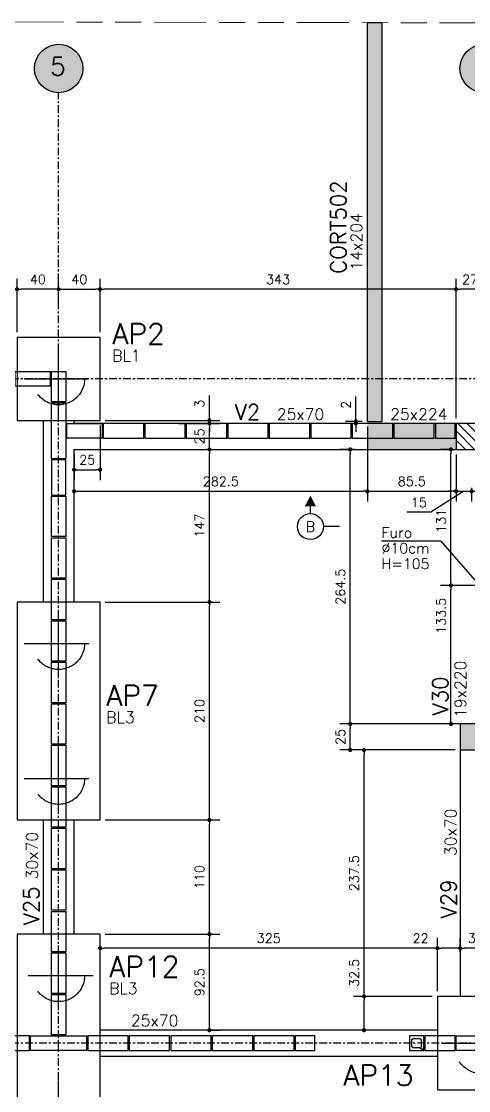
# Model space of a CAD drawing. Extents: x -39962 to 11287, y 23324 to 41277.
# Drawn here: x 2353 to 2784, y 24394 to 25424 of the extents above; entities that cross this region are included whole.
import ezdxf
from ezdxf.enums import TextEntityAlignment as Align

# ---------------------------------------------------------------- set-up
doc = ezdxf.new("R2010")
doc.units = 0
doc.header["$LTSCALE"] = 25
doc.header["$MEASUREMENT"] = 0
for name, pattern in [('AXES', [0.54, 0.3, -0.08, 0.08, -0.08]), ('Double dash', [55, 20, -5, 10, -5, 10, -5]), ('ESTILO_TQS_0002', [0.4, 0.1, -0.3])]:
    doc.linetypes.add(name, pattern=pattern)
doc.layers.get('0').update_dxf_attribs({"linetype": 'CONTINUOUS'})
doc.layers.get('Defpoints').update_dxf_attribs({"linetype": 'CONTINUOUS'})
for name, color, linetype in [('228', 2, 'CONTINUOUS'), ('41', 2, 'CONTINUOUS'), ('BLOCO', 3, 'CONTINUOUS'), ('COTA', 1, 'CONTINUOUS'), ('EIXOS', 1, 'AXES'), ('ESTACA', 1, 'ESTILO_TQS_0002'), ('H2', 252, 'CONTINUOUS'), ('H4', 254, 'CONTINUOUS'), ('H5', 1, 'CONTINUOUS'), ('IND-EIXOS', 2, 'CONTINUOUS'), ('LINHA_FINA', 1, 'CONTINUOUS'), ('Linha_media', 4, 'CONTINUOUS'), ('P-D', 2, 'CONTINUOUS'), ('P-N', 5, 'CONTINUOUS'), ('PENA_5', 5, 'CONTINUOUS'), ('PIL-N', 4, 'CONTINUOUS'), ('PROJ', 252, 'CONTINUOUS'), ('TEXT-EIXOS', 3, 'CONTINUOUS'), ('VIG-D', 2, 'CONTINUOUS'), ('VIG-N', 4, 'CONTINUOUS'), ('VIGA', 3, 'CONTINUOUS')]:
    doc.layers.add(name, color=color, linetype=linetype)
doc.layers.add('TLV-DVI-___-CNT', color=7, linetype='Double dash', lineweight=9)
doc.styles.add('COTA', font='romans.shx')
doc.styles.add('ROMANS', font='ROMANS')
doc.styles.get("Standard").update_dxf_attribs({"font": 'ROMANS.SHX'})
doc.dimstyles.new('forma', dxfattribs={"dimscale": 5, "dimtxt": 1.8, "dimasz": 0.8, "dimexe": 2, "dimexo": 1, "dimgap": 1, "dimtad": 1, "dimdec": 1, "dimzin": 9, "dimdsep": 46, "dimtxsty": 'COTA', "dimblk1": 'DOT', "dimblk2": 'DOT', "dimsah": 1, "dimcen": 0, "dimdle": 1, "dimclrd": 256, "dimclre": 256, "dimclrt": 2, "dimadec": 0, "dimazin": 0, "dimtfac": 1, "dimtdec": 0, "dimtmove": 0, "dimatfit": 3, "dimfxl": 1, "dimtolj": 1, "dimtzin": 0, "dimarcsym": 0})

# ---------------------------------------------------------------- blocks, each defined once
blk = doc.blocks.new('_EST60')
at = {"layer": 'ESTACA', "linetype": 'ESTILO_TQS_0002'}
for p, q in [((0, -1.333), (0, 1.333)), ((-1.333, 0), (1.333, 0))]:
    blk.add_line(p, q, dxfattribs=at)
blk.add_circle((0, 0), 1, dxfattribs=at)
blk = doc.blocks.new('_EST50')
at = {"layer": 'ESTACA', "linetype": 'ESTILO_TQS_0002'}
for p, q in [((0, -1.333), (0, 1.333)), ((-1.333, 0), (1.333, 0))]:
    blk.add_line(p, q, dxfattribs=at)
blk.add_circle((0, 0), 1, dxfattribs=at)
blk = doc.blocks.new('_Dot')
at = {"color": 0, "linetype": 'ByBlock', "lineweight": -2}
blk.add_line((-0.5, 0), (-1, 0), dxfattribs=at)
at = {"color": 0, "linetype": 'ByBlock', "const_width": 0.5}
blk.add_lwpolyline([(-0.25, 0, 1), (0.25, 0, 1)], format="xyb", close=True, dxfattribs=at)
blk = doc.blocks.new('*D84')
at = {"layer": 'COTA', "lineweight": -2, "transparency": 16777216}
for p, q in [((2771.5, 25041.6), (2771.5, 25175.9)), ((2794.5, 25165.9), (2775.5, 25165.9)), ((2798.5, 25133.1), (2798.5, 25175.9))]:
    blk.add_line(p, q, dxfattribs=at)
at = {"layer": 'Defpoints', "color": 0, "transparency": 16777216}
for p in [(2771.5, 25165.9), (2798.5, 25128.1), (2771.5, 25036.6)]:
    blk.add_point(p, dxfattribs=at)
at = {"layer": 'COTA', "lineweight": -2, "transparency": 16777216, "xscale": 4, "yscale": 4, "zscale": 4, "rotation": 180}
blk.add_blockref('_Dot', (2771.5, 25165.9), dxfattribs=at)
at = {"layer": 'COTA', "lineweight": -2, "transparency": 16777216, "xscale": 4, "yscale": 4, "zscale": 4}
blk.add_blockref('_Dot', (2798.5, 25165.9), dxfattribs=at)
at = {"layer": 'COTA', "color": 2, "transparency": 16777216, "insert": (2785, 25175.4), "char_height": 9, "attachment_point": 5, "style": 'COTA'}
blk.add_mtext('\\A1;27 ', dxfattribs=at)
blk = doc.blocks.new('*D85')
at = {"layer": 'COTA', "lineweight": -2, "transparency": 16777216}
for p, q in [((2428.5, 25124.6), (2428.5, 25175.9)), ((2767.5, 25165.9), (2432.5, 25165.9)), ((2771.5, 25041.6), (2771.5, 25175.9))]:
    blk.add_line(p, q, dxfattribs=at)
at = {"layer": 'Defpoints', "color": 0, "transparency": 16777216}
for p in [(2428.5, 25165.9), (2428.5, 25119.6), (2771.5, 25036.6)]:
    blk.add_point(p, dxfattribs=at)
at = {"layer": 'COTA', "lineweight": -2, "transparency": 16777216, "xscale": 4, "yscale": 4, "zscale": 4, "rotation": 180}
blk.add_blockref('_Dot', (2428.5, 25165.9), dxfattribs=at)
at = {"layer": 'COTA', "lineweight": -2, "transparency": 16777216, "xscale": 4, "yscale": 4, "zscale": 4}
blk.add_blockref('_Dot', (2771.5, 25165.9), dxfattribs=at)
at = {"layer": 'COTA', "color": 2, "transparency": 16777216, "insert": (2600, 25175.4), "char_height": 9, "attachment_point": 5, "style": 'COTA'}
blk.add_mtext('\\A1;343 ', dxfattribs=at)
blk = doc.blocks.new('*D86')
at = {"layer": 'COTA', "lineweight": -2, "transparency": 16777216}
for p, q in [((2348.5, 25124.6), (2348.5, 25175.9)), ((2384.5, 25165.9), (2352.5, 25165.9)), ((2388.5, 25150.4), (2388.5, 25175.9))]:
    blk.add_line(p, q, dxfattribs=at)
at = {"layer": 'Defpoints', "color": 0, "transparency": 16777216}
for p in [(2348.5, 25165.9), (2388.5, 25145.4), (2348.5, 25119.6)]:
    blk.add_point(p, dxfattribs=at)
at = {"layer": 'COTA', "lineweight": -2, "transparency": 16777216, "xscale": 4, "yscale": 4, "zscale": 4, "rotation": 180}
blk.add_blockref('_Dot', (2348.5, 25165.9), dxfattribs=at)
at = {"layer": 'COTA', "lineweight": -2, "transparency": 16777216, "xscale": 4, "yscale": 4, "zscale": 4}
blk.add_blockref('_Dot', (2388.5, 25165.9), dxfattribs=at)
at = {"layer": 'COTA', "color": 2, "transparency": 16777216, "insert": (2368.5, 25175.4), "char_height": 9, "attachment_point": 5, "style": 'COTA'}
blk.add_mtext('\\A1;40 ', dxfattribs=at)
blk = doc.blocks.new('*D137')
at = {"layer": 'COTA', "lineweight": -2, "transparency": 16777216}
for p, q in [((2805.5, 24551.6), (2805.5, 24521.1)), ((2775.5, 24535.4), (2775.5, 24541.1)), ((2801.5, 24531.1), (2779.5, 24531.1))]:
    blk.add_line(p, q, dxfattribs=at)
at = {"layer": 'Defpoints', "color": 0, "transparency": 16777216}
for p in [(2805.5, 24556.6), (2775.5, 24531.1), (2775.5, 24530.4)]:
    blk.add_point(p, dxfattribs=at)
at = {"layer": 'COTA', "lineweight": -2, "transparency": 16777216, "xscale": 4, "yscale": 4, "zscale": 4, "rotation": 180}
blk.add_blockref('_Dot', (2775.5, 24531.1), dxfattribs=at)
at = {"layer": 'COTA', "lineweight": -2, "transparency": 16777216, "xscale": 4, "yscale": 4, "zscale": 4}
blk.add_blockref('_Dot', (2805.5, 24531.1), dxfattribs=at)
at = {"layer": 'COTA', "color": 2, "transparency": 16777216, "insert": (2790.5, 24540.6), "char_height": 9, "attachment_point": 5, "style": 'COTA'}
blk.add_mtext('\\A1;30 ', dxfattribs=at)
blk = doc.blocks.new('*D138')
at = {"layer": 'COTA', "lineweight": -2, "transparency": 16777216}
for p, q in [((2428.5, 24532), (2428.5, 24541.1)), ((2753.5, 24489.6), (2753.5, 24541.1)), ((2749.5, 24531.1), (2432.5, 24531.1))]:
    blk.add_line(p, q, dxfattribs=at)
at = {"layer": 'Defpoints', "color": 0, "transparency": 16777216}
for p in [(2428.5, 24531.1), (2428.5, 24527), (2753.5, 24484.6)]:
    blk.add_point(p, dxfattribs=at)
at = {"layer": 'COTA', "lineweight": -2, "transparency": 16777216, "xscale": 4, "yscale": 4, "zscale": 4, "rotation": 180}
blk.add_blockref('_Dot', (2428.5, 24531.1), dxfattribs=at)
at = {"layer": 'COTA', "lineweight": -2, "transparency": 16777216, "xscale": 4, "yscale": 4, "zscale": 4}
blk.add_blockref('_Dot', (2753.5, 24531.1), dxfattribs=at)
at = {"layer": 'COTA', "color": 2, "transparency": 16777216, "insert": (2591, 24540.6), "char_height": 9, "attachment_point": 5, "style": 'COTA'}
blk.add_mtext('\\A1;325 ', dxfattribs=at)
blk = doc.blocks.new('*D141')
at = {"layer": 'COTA', "lineweight": -2, "transparency": 16777216}
for p, q in [((2428.5, 25034.6), (2428.5, 24982.1)), ((2403.5, 25006.6), (2403.5, 24982.1)), ((2407.5, 24992.1), (2424.5, 24992.1))]:
    blk.add_line(p, q, dxfattribs=at)
at = {"layer": 'Defpoints', "color": 0, "transparency": 16777216}
for p in [(2428.5, 25039.6), (2403.5, 25011.6), (2428.5, 24992.1)]:
    blk.add_point(p, dxfattribs=at)
at = {"layer": 'COTA', "lineweight": -2, "transparency": 16777216, "xscale": 4, "yscale": 4, "zscale": 4, "rotation": 180}
blk.add_blockref('_Dot', (2403.5, 24992.1), dxfattribs=at)
at = {"layer": 'COTA', "lineweight": -2, "transparency": 16777216, "xscale": 4, "yscale": 4, "zscale": 4}
blk.add_blockref('_Dot', (2428.5, 24992.1), dxfattribs=at)
at = {"layer": 'COTA', "color": 2, "transparency": 16777216, "insert": (2416, 25001.6), "char_height": 9, "attachment_point": 5, "style": 'COTA'}
blk.add_mtext('\\A1;25 ', dxfattribs=at)
blk = doc.blocks.new('*D155')
at = {"layer": 'COTA', "lineweight": -2, "transparency": 16777216}
for p, q in [((2433.5, 24544.6), (2543.8, 24544.6)), ((2533.8, 24456.1), (2533.8, 24540.6)), ((2533.3, 24452.1), (2543.8, 24452.1))]:
    blk.add_line(p, q, dxfattribs=at)
at = {"layer": 'Defpoints', "color": 0, "transparency": 16777216}
for p in [(2428.5, 24544.6), (2533.8, 24544.6), (2528.3, 24452.1)]:
    blk.add_point(p, dxfattribs=at)
at = {"layer": 'COTA', "lineweight": -2, "transparency": 16777216, "xscale": 4, "yscale": 4, "zscale": 4}
for p, rotation in [((2533.8, 24544.6), 90), ((2533.8, 24452.1), 270)]:
    blk.add_blockref('_Dot', p, dxfattribs=dict(at, rotation=rotation))
at = {"layer": 'COTA', "color": 2, "transparency": 16777216, "insert": (2524.3, 24498.3), "char_height": 9, "attachment_point": 5, "rotation": 90, "style": 'COTA'}
blk.add_mtext('\\A1;92.5 ', dxfattribs=at)
blk = doc.blocks.new('*D156')
at = {"layer": 'COTA', "lineweight": -2, "transparency": 16777216}
for p, q in [((2433.5, 24654.6), (2543.8, 24654.6)), ((2533.8, 24548.6), (2533.8, 24650.6)), ((2433.5, 24544.6), (2543.8, 24544.6))]:
    blk.add_line(p, q, dxfattribs=at)
at = {"layer": 'Defpoints', "color": 0, "transparency": 16777216}
for p in [(2428.5, 24654.6), (2533.8, 24654.6), (2428.5, 24544.6)]:
    blk.add_point(p, dxfattribs=at)
at = {"layer": 'COTA', "lineweight": -2, "transparency": 16777216, "xscale": 4, "yscale": 4, "zscale": 4}
for p, rotation in [((2533.8, 24654.6), 90), ((2533.8, 24544.6), 270)]:
    blk.add_blockref('_Dot', p, dxfattribs=dict(at, rotation=rotation))
at = {"layer": 'COTA', "color": 2, "transparency": 16777216, "insert": (2524.3, 24599.6), "char_height": 9, "attachment_point": 5, "rotation": 90, "style": 'COTA'}
blk.add_mtext('\\A1;110 ', dxfattribs=at)
blk = doc.blocks.new('*D157')
at = {"layer": 'COTA', "lineweight": -2, "transparency": 16777216}
for p, q in [((2433.5, 24864.6), (2543.8, 24864.6)), ((2533.8, 24658.6), (2533.8, 24860.6)), ((2433.5, 24654.6), (2543.8, 24654.6))]:
    blk.add_line(p, q, dxfattribs=at)
at = {"layer": 'Defpoints', "color": 0, "transparency": 16777216}
for p in [(2428.5, 24864.6), (2533.8, 24864.6), (2428.5, 24654.6)]:
    blk.add_point(p, dxfattribs=at)
at = {"layer": 'COTA', "lineweight": -2, "transparency": 16777216, "xscale": 4, "yscale": 4, "zscale": 4}
for p, rotation in [((2533.8, 24864.6), 90), ((2533.8, 24654.6), 270)]:
    blk.add_blockref('_Dot', p, dxfattribs=dict(at, rotation=rotation))
at = {"layer": 'COTA', "color": 2, "transparency": 16777216, "insert": (2524.3, 24759.6), "char_height": 9, "attachment_point": 5, "rotation": 90, "style": 'COTA'}
blk.add_mtext('\\A1;210 ', dxfattribs=at)
blk = doc.blocks.new('*D158')
at = {"layer": 'COTA', "lineweight": -2, "transparency": 16777216}
for p, q in [((2510.1, 25011.6), (2543.8, 25011.6)), ((2533.8, 24868.6), (2533.8, 25007.6)), ((2433.5, 24864.6), (2543.8, 24864.6))]:
    blk.add_line(p, q, dxfattribs=at)
at = {"layer": 'Defpoints', "color": 0, "transparency": 16777216}
for p in [(2505.1, 25011.6), (2533.8, 25011.6), (2428.5, 24864.6)]:
    blk.add_point(p, dxfattribs=at)
at = {"layer": 'COTA', "lineweight": -2, "transparency": 16777216, "xscale": 4, "yscale": 4, "zscale": 4}
for p, rotation in [((2533.8, 25011.6), 90), ((2533.8, 24864.6), 270)]:
    blk.add_blockref('_Dot', p, dxfattribs=dict(at, rotation=rotation))
at = {"layer": 'COTA', "color": 2, "transparency": 16777216, "insert": (2524.3, 24938.1), "char_height": 9, "attachment_point": 5, "rotation": 90, "style": 'COTA'}
blk.add_mtext('\\A1;147 ', dxfattribs=at)
blk = doc.blocks.new('*D159')
at = {"layer": 'COTA', "lineweight": -2, "transparency": 16777216}
for p, q in [((2513.1, 25036.6), (2543.8, 25036.6)), ((2533.8, 25015.6), (2533.8, 25032.6)), ((2510.1, 25011.6), (2543.8, 25011.6))]:
    blk.add_line(p, q, dxfattribs=at)
at = {"layer": 'Defpoints', "color": 0, "transparency": 16777216}
for p in [(2508.1, 25036.6), (2533.8, 25036.6), (2505.1, 25011.6)]:
    blk.add_point(p, dxfattribs=at)
at = {"layer": 'COTA', "lineweight": -2, "transparency": 16777216, "xscale": 4, "yscale": 4, "zscale": 4}
for p, rotation in [((2533.8, 25036.6), 90), ((2533.8, 25011.6), 270)]:
    blk.add_blockref('_Dot', p, dxfattribs=dict(at, rotation=rotation))
at = {"layer": 'COTA', "color": 2, "transparency": 16777216, "insert": (2524.3, 25024.1), "char_height": 9, "attachment_point": 5, "rotation": 90, "style": 'COTA'}
blk.add_mtext('\\A1;25 ', dxfattribs=at)
blk = doc.blocks.new('*D160')
at = {"layer": 'COTA', "lineweight": -2, "transparency": 16777216}
for p, q in [((2682.8, 24484.6), (2682.8, 24526)), ((2748.5, 24484.6), (2672.8, 24484.6)), ((2682.8, 24456.1), (2682.8, 24480.6)), ((2695.2, 24452.1), (2672.8, 24452.1))]:
    blk.add_line(p, q, dxfattribs=at)
at = {"layer": 'Defpoints', "color": 0, "transparency": 16777216}
for p in [(2682.8, 24484.6), (2753.5, 24484.6), (2700.2, 24452.1)]:
    blk.add_point(p, dxfattribs=at)
at = {"layer": 'COTA', "lineweight": -2, "transparency": 16777216, "xscale": 4, "yscale": 4, "zscale": 4}
for p, rotation in [((2682.8, 24484.6), 90), ((2682.8, 24452.1), 270)]:
    blk.add_blockref('_Dot', p, dxfattribs=dict(at, rotation=rotation))
at = {"layer": 'COTA', "color": 2, "transparency": 16777216, "insert": (2673.3, 24507.3), "char_height": 9, "attachment_point": 5, "rotation": 90, "style": 'COTA'}
blk.add_mtext('\\A1;32.5 ', dxfattribs=at)
blk = doc.blocks.new('*D161')
at = {"layer": 'COTA', "lineweight": -2, "transparency": 16777216}
for p, q in [((2770.5, 24722.1), (2672.8, 24722.1)), ((2682.8, 24488.6), (2682.8, 24718.1)), ((2748.5, 24484.6), (2672.8, 24484.6))]:
    blk.add_line(p, q, dxfattribs=at)
at = {"layer": 'Defpoints', "color": 0, "transparency": 16777216}
for p in [(2682.8, 24722.1), (2775.5, 24722.1), (2753.5, 24484.6)]:
    blk.add_point(p, dxfattribs=at)
at = {"layer": 'COTA', "lineweight": -2, "transparency": 16777216, "xscale": 4, "yscale": 4, "zscale": 4}
for p, rotation in [((2682.8, 24722.1), 90), ((2682.8, 24484.6), 270)]:
    blk.add_blockref('_Dot', p, dxfattribs=dict(at, rotation=rotation))
at = {"layer": 'COTA', "color": 2, "transparency": 16777216, "insert": (2673.3, 24603.3), "char_height": 9, "attachment_point": 5, "rotation": 90, "style": 'COTA'}
blk.add_mtext('\\A1;237.5 ', dxfattribs=at)
blk = doc.blocks.new('*D162')
at = {"layer": 'COTA', "lineweight": -2, "transparency": 16777216}
for p, q in [((2770.5, 24747.1), (2659.5, 24747.1)), ((2669.5, 24726.1), (2669.5, 24743.1)), ((2770.5, 24722.1), (2659.5, 24722.1))]:
    blk.add_line(p, q, dxfattribs=at)
at = {"layer": 'Defpoints', "color": 0, "transparency": 16777216}
for p in [(2669.5, 24747.1), (2775.5, 24747.1), (2775.5, 24722.1)]:
    blk.add_point(p, dxfattribs=at)
at = {"layer": 'COTA', "lineweight": -2, "transparency": 16777216, "xscale": 4, "yscale": 4, "zscale": 4}
for p, rotation in [((2669.5, 24747.1), 90), ((2669.5, 24722.1), 270)]:
    blk.add_blockref('_Dot', p, dxfattribs=dict(at, rotation=rotation))
at = {"layer": 'COTA', "color": 2, "transparency": 16777216, "insert": (2660, 24734.6), "char_height": 9, "attachment_point": 5, "rotation": 90, "style": 'COTA'}
blk.add_mtext('\\A1;25 ', dxfattribs=at)
blk = doc.blocks.new('*D163')
at = {"layer": 'COTA', "lineweight": -2, "transparency": 16777216}
for p, q in [((2673.5, 25011.6), (2659.5, 25011.6)), ((2669.5, 24751.1), (2669.5, 25007.6)), ((2770.5, 24747.1), (2659.5, 24747.1))]:
    blk.add_line(p, q, dxfattribs=at)
at = {"layer": 'Defpoints', "color": 0, "transparency": 16777216}
for p in [(2669.5, 25011.6), (2678.5, 25011.6), (2775.5, 24747.1)]:
    blk.add_point(p, dxfattribs=at)
at = {"layer": 'COTA', "lineweight": -2, "transparency": 16777216, "xscale": 4, "yscale": 4, "zscale": 4}
for p, rotation in [((2669.5, 25011.6), 90), ((2669.5, 24747.1), 270)]:
    blk.add_blockref('_Dot', p, dxfattribs=dict(at, rotation=rotation))
at = {"layer": 'COTA', "color": 2, "transparency": 16777216, "insert": (2660, 24879.3), "char_height": 9, "attachment_point": 5, "rotation": 90, "style": 'COTA'}
blk.add_mtext('\\A1;264.5 ', dxfattribs=at)
blk = doc.blocks.new('*D215')
at = {"layer": 'COTA', "lineweight": -2, "transparency": 16777216}
for p, q in [((2533.8, 25043.6), (2533.8, 25063.6)), ((2433.5, 25039.6), (2543.8, 25039.6)), ((2504.1, 25036.6), (2543.8, 25036.6)), ((2533.8, 25036.6), (2533.8, 25039.6)), ((2533.8, 25032.6), (2533.8, 25028.6))]:
    blk.add_line(p, q, dxfattribs=at)
at = {"layer": 'Defpoints', "color": 0, "transparency": 16777216}
for p in [(2428.5, 25039.6), (2499.1, 25036.6), (2533.8, 25036.6)]:
    blk.add_point(p, dxfattribs=at)
at = {"layer": 'COTA', "lineweight": -2, "transparency": 16777216, "xscale": 4, "yscale": 4, "zscale": 4}
for p, rotation in [((2533.8, 25039.6), 270), ((2533.8, 25036.6), 90)]:
    blk.add_blockref('_Dot', p, dxfattribs=dict(at, rotation=rotation))
at = {"layer": 'COTA', "color": 2, "transparency": 16777216, "insert": (2524.3, 25055.6), "char_height": 9, "attachment_point": 5, "rotation": 90, "style": 'COTA'}
blk.add_mtext('\\A1;3 ', dxfattribs=at)
blk = doc.blocks.new('seção_esq')
at = {"layer": 'Linha_media'}
for p, q in [((1, 4), (-1, 4)), ((0, 2.5), (0, 4)), ((5.62, 0), (2.5, 0))]:
    blk.add_line(p, q, dxfattribs=at)
blk.add_circle((0, 0), 2.5, dxfattribs=at)
blk.add_solid([(1, 4), (0, 6), (-1, 4)], dxfattribs=at)
blk = doc.blocks.new('atrib_seção')
at = {"layer": 'Linha_media', "style": 'ROMANS'}
blk.add_attdef('X', text='', height=2, dxfattribs=at).set_placement((0, 0), align=Align.MIDDLE)
blk = doc.blocks.new('Family - ___-2103959-PLANTA INFERIOR 2')
at = {"layer": 'TLV-DVI-___-CNT', "color": 1, "true_color": 0xff0000}
blk.add_line((-30001, 10030), (-17649, 10007), dxfattribs=at)
blk = doc.blocks.new('A$C8a1ee3b4')
at = {"layer": 'TLV-DVI-___-CNT', "color": 1, "true_color": 0xff0000, "xscale": 0.1, "yscale": 0.1, "zscale": 0.1}
blk.add_blockref('Family - ___-2103959-PLANTA INFERIOR 2', (4865.2, 1037.1), dxfattribs=at)
blk = doc.blocks.new('*D62')
at = {"layer": 'COTA', "lineweight": -2, "transparency": 16777216}
for p, q in [((2388.5, 25150.4), (2388.5, 25175.9)), ((2392.5, 25165.9), (2424.5, 25165.9)), ((2428.5, 25124.6), (2428.5, 25175.9))]:
    blk.add_line(p, q, dxfattribs=at)
at = {"layer": 'Defpoints', "color": 0, "transparency": 16777216}
for p in [(2428.5, 25165.9), (2388.5, 25145.4), (2428.5, 25119.6)]:
    blk.add_point(p, dxfattribs=at)
at = {"layer": 'COTA', "lineweight": -2, "transparency": 16777216, "xscale": 4, "yscale": 4, "zscale": 4, "rotation": 180}
blk.add_blockref('_Dot', (2388.5, 25165.9), dxfattribs=at)
at = {"layer": 'COTA', "lineweight": -2, "transparency": 16777216, "xscale": 4, "yscale": 4, "zscale": 4}
blk.add_blockref('_Dot', (2428.5, 25165.9), dxfattribs=at)
at = {"layer": 'COTA', "color": 2, "transparency": 16777216, "insert": (2408.5, 25175.4), "char_height": 9, "attachment_point": 5, "style": 'COTA'}
blk.add_mtext('\\A1;40 ', dxfattribs=at)
blk = doc.blocks.new('*D257')
at = {"layer": 'COTA', "lineweight": -2, "transparency": 16777216}
for p, q in [((2674.9, 25042.6), (2674.9, 25062.6)), ((2681, 25038.6), (2664.9, 25038.6)), ((2678, 25036.6), (2664.9, 25036.6)), ((2674.9, 25036.6), (2674.9, 25038.6)), ((2674.9, 25032.6), (2674.9, 25028.6))]:
    blk.add_line(p, q, dxfattribs=at)
at = {"layer": 'Defpoints', "color": 0, "transparency": 16777216}
for p in [(2674.9, 25038.6), (2683, 25036.6), (2686, 25038.6)]:
    blk.add_point(p, dxfattribs=at)
at = {"layer": 'COTA', "lineweight": -2, "transparency": 16777216, "xscale": 4, "yscale": 4, "zscale": 4}
for p, rotation in [((2674.9, 25038.6), 270), ((2674.9, 25036.6), 90)]:
    blk.add_blockref('_Dot', p, dxfattribs=dict(at, rotation=rotation))
at = {"layer": 'COTA', "color": 2, "transparency": 16777216, "insert": (2665.4, 25054.6), "char_height": 9, "attachment_point": 5, "rotation": 90, "style": 'COTA'}
blk.add_mtext('\\A1;2 ', dxfattribs=at)
blk = doc.blocks.new('A$C93549396')
at = {"layer": 'PROJ'}
for points in [[(721, 1409), (755, 1409), (755, 1395), (721, 1395), (721, 1409)], [(756, 1380), (756, 1409), (770, 1409), (770, 1380), (756, 1380)], [(756, 1325), (756, 1379), (770, 1379), (770, 1325), (756, 1325)], [(805, 1345), (771, 1345), (771, 1359), (805, 1359), (805, 1345)], [(806, 1345), (845, 1345), (845, 1359), (806, 1359), (806, 1345)], [(846, 1345), (885, 1345), (885, 1359), (846, 1359), (846, 1345)], [(886, 1345), (925, 1345), (925, 1359), (886, 1359), (886, 1345)], [(926, 1345), (965, 1345), (965, 1359), (926, 1359), (926, 1345)], [(966, 1345), (1005, 1345), (1005, 1359), (966, 1359), (966, 1345)], [(1006, 1345), (1045, 1345), (1045, 1359), (1006, 1359), (1006, 1345)], [(1046, 1345), (1085, 1345), (1085, 1359), (1046, 1359), (1046, 1345)], [(1086, 1345), (1125, 1345), (1125, 1359), (1086, 1359), (1086, 1345)], [(1126, 1345), (1145, 1345), (1145, 1359), (1126, 1359), (1126, 1345)], [(756, 1324), (756, 1290), (770, 1290), (770, 1324), (756, 1324)], [(770, 1289), (770, 1250), (756, 1250), (756, 1289), (770, 1289)], [(770, 1249), (770, 1210), (756, 1210), (756, 1249), (770, 1249)], [(770, 1209), (770, 1170), (756, 1170), (756, 1209), (770, 1209)], [(770, 1169), (770, 1130), (756, 1130), (756, 1169), (770, 1169)], [(770, 1129), (770, 1090), (756, 1090), (756, 1129), (770, 1129)], [(770, 1089), (770, 1050), (756, 1050), (756, 1089), (770, 1089)], [(770, 1049), (770, 1010), (756, 1010), (756, 1049), (770, 1049)], [(770, 1009), (770, 970), (756, 970), (756, 1009), (770, 1009)], [(770, 969), (770, 930), (756, 930), (756, 969), (770, 969)], [(770, 929), (770, 890), (756, 890), (756, 929), (770, 929)], [(770, 889), (770, 850), (756, 850), (756, 889), (770, 889)], [(770, 849), (770, 810), (756, 810), (756, 849), (770, 849)], [(770, 809), (770, 770), (756, 770), (756, 809), (770, 809)], [(735, 769), (701, 769), (701, 755), (735, 755), (735, 769)], [(736, 769), (790, 769), (790, 755), (736, 755), (736, 769)], [(791, 755), (830, 755), (830, 769), (791, 769), (791, 755)], [(831, 755), (870, 755), (870, 769), (831, 769), (831, 755)], [(871, 755), (910, 755), (910, 769), (871, 769), (871, 755)], [(911, 755), (950, 755), (950, 769), (911, 769), (911, 755)], [(951, 755), (990, 755), (990, 769), (951, 769), (951, 755)], [(1010, 769), (991, 769), (991, 755), (1010, 755), (1010, 769)], [(1115, 755), (1115, 769), (1101, 769), (1101, 755), (1115, 755), (1111.5, 757.5), (1104.5, 757.5), (1103.5, 758.5), (1103.5, 765.5), (1104.5, 766.5), (1111.5, 766.5), (1112.5, 765.5), (1112.5, 758.5), (1111.5, 757.5), (1115, 755)], [(1101, 755), (1115, 755), (1115, 769), (1101, 769), (1101, 755)], [(1145, 769), (1116, 769), (1116, 755), (1145, 755), (1145, 769)], [(1146, 769), (1200, 769), (1200, 755), (1146, 755), (1146, 769)]]:
    blk.add_lwpolyline(points, dxfattribs=at)
blk = doc.blocks.new('*D269')
at = {"layer": 'COTA', "lineweight": -2, "transparency": 16777216}
for p, q in [((2686, 25033.6), (2686, 24961.3)), ((2403.5, 24974.3), (2403.5, 24981.3)), ((2407.5, 24971.3), (2682, 24971.3))]:
    blk.add_line(p, q, dxfattribs=at)
at = {"layer": 'Defpoints', "color": 0, "transparency": 16777216}
for p in [(2686, 25038.6), (2686, 24971.3), (2403.5, 24969.3)]:
    blk.add_point(p, dxfattribs=at)
at = {"layer": 'COTA', "lineweight": -2, "transparency": 16777216, "xscale": 4, "yscale": 4, "zscale": 4, "rotation": 180}
blk.add_blockref('_Dot', (2403.5, 24971.3), dxfattribs=at)
at = {"layer": 'COTA', "lineweight": -2, "transparency": 16777216, "xscale": 4, "yscale": 4, "zscale": 4}
blk.add_blockref('_Dot', (2686, 24971.3), dxfattribs=at)
at = {"layer": 'COTA', "color": 2, "transparency": 16777216, "insert": (2544.8, 24980.8), "char_height": 9, "attachment_point": 5, "style": 'COTA'}
blk.add_mtext('\\A1;282.5 ', dxfattribs=at)
blk = doc.blocks.new('*D270')
at = {"layer": 'COTA', "lineweight": -2, "transparency": 16777216}
for p, q in [((2686, 25033.6), (2686, 24961.3)), ((2771.5, 25006.6), (2771.5, 24961.3)), ((2690, 24971.3), (2767.5, 24971.3))]:
    blk.add_line(p, q, dxfattribs=at)
at = {"layer": 'Defpoints', "color": 0, "transparency": 16777216}
for p in [(2686, 25038.6), (2771.5, 25011.6), (2771.5, 24971.3)]:
    blk.add_point(p, dxfattribs=at)
at = {"layer": 'COTA', "lineweight": -2, "transparency": 16777216, "xscale": 4, "yscale": 4, "zscale": 4, "rotation": 180}
blk.add_blockref('_Dot', (2686, 24971.3), dxfattribs=at)
at = {"layer": 'COTA', "lineweight": -2, "transparency": 16777216, "xscale": 4, "yscale": 4, "zscale": 4}
blk.add_blockref('_Dot', (2771.5, 24971.3), dxfattribs=at)
at = {"layer": 'COTA', "color": 2, "transparency": 16777216, "insert": (2728.8, 24980.8), "char_height": 9, "attachment_point": 5, "style": 'COTA'}
blk.add_mtext('\\A1;85.5 ', dxfattribs=at)
blk = doc.blocks.new('*D271')
at = {"layer": 'COTA', "lineweight": -2, "transparency": 16777216}
for p, q in [((2771.5, 25006.6), (2771.5, 24961.3)), ((2779, 24971.3), (2747.2, 24951.1)), ((2767.5, 24971.3), (2763.5, 24971.3)), ((2771.5, 24971.3), (2786.5, 24971.3)), ((2771.5, 24971.3), (2786.5, 24971.3)), ((2786.5, 24974.5), (2786.5, 24961.3)), ((2790.5, 24971.3), (2794.5, 24971.3)), ((2747.2, 24951.1), (2723.9, 24951.1))]:
    blk.add_line(p, q, dxfattribs=at)
at = {"layer": 'Defpoints', "color": 0, "transparency": 16777216}
for p in [(2771.5, 25011.6), (2786.5, 24979.5), (2786.5, 24971.3)]:
    blk.add_point(p, dxfattribs=at)
at = {"layer": 'COTA', "lineweight": -2, "transparency": 16777216, "xscale": 4, "yscale": 4, "zscale": 4}
blk.add_blockref('_Dot', (2771.5, 24971.3), dxfattribs=at)
at = {"layer": 'COTA', "lineweight": -2, "transparency": 16777216, "xscale": 4, "yscale": 4, "zscale": 4, "rotation": 180}
blk.add_blockref('_Dot', (2786.5, 24971.3), dxfattribs=at)
at = {"layer": 'COTA', "color": 2, "transparency": 16777216, "insert": (2735.6, 24960.6), "char_height": 9, "attachment_point": 5, "style": 'COTA'}
blk.add_mtext('\\A1;15 ', dxfattribs=at)
blk = doc.blocks.new('*D272')
at = {"layer": 'COTA', "lineweight": -2, "transparency": 16777216}
for p, q in [((2753.5, 24489.6), (2753.5, 24541.1)), ((2775.5, 24526.9), (2775.5, 24541.1)), ((2753.5, 24531.1), (2724.9, 24531.1)), ((2771.5, 24531.1), (2757.5, 24531.1))]:
    blk.add_line(p, q, dxfattribs=at)
at = {"layer": 'Defpoints', "color": 0, "transparency": 16777216}
for p in [(2753.5, 24531.1), (2775.5, 24521.9), (2753.5, 24484.6)]:
    blk.add_point(p, dxfattribs=at)
at = {"layer": 'COTA', "lineweight": -2, "transparency": 16777216, "xscale": 4, "yscale": 4, "zscale": 4, "rotation": 180}
blk.add_blockref('_Dot', (2753.5, 24531.1), dxfattribs=at)
at = {"layer": 'COTA', "lineweight": -2, "transparency": 16777216, "xscale": 4, "yscale": 4, "zscale": 4}
blk.add_blockref('_Dot', (2775.5, 24531.1), dxfattribs=at)
at = {"layer": 'COTA', "color": 2, "transparency": 16777216, "insert": (2737.2, 24540.6), "char_height": 9, "attachment_point": 5, "style": 'COTA'}
blk.add_mtext('\\A1;22 ', dxfattribs=at)
blk = doc.blocks.new('*D319')
at = {"layer": 'COTA', "lineweight": -2, "transparency": 16777216}
for p, q in [((2791, 24880.6), (2756.5, 24880.6)), ((2766.5, 24751.1), (2766.5, 24876.6)), ((2781.5, 24747.1), (2756.5, 24747.1))]:
    blk.add_line(p, q, dxfattribs=at)
at = {"layer": 'Defpoints', "color": 0, "transparency": 16777216}
for p in [(2766.5, 24880.6), (2796, 24880.6), (2786.5, 24747.1)]:
    blk.add_point(p, dxfattribs=at)
at = {"layer": 'COTA', "lineweight": -2, "transparency": 16777216, "xscale": 4, "yscale": 4, "zscale": 4}
for p, rotation in [((2766.5, 24880.6), 90), ((2766.5, 24747.1), 270)]:
    blk.add_blockref('_Dot', p, dxfattribs=dict(at, rotation=rotation))
at = {"layer": 'COTA', "color": 2, "transparency": 16777216, "insert": (2757, 24851.3), "char_height": 9, "attachment_point": 5, "rotation": 90, "style": 'COTA'}
blk.add_mtext('\\A1;133.5 ', dxfattribs=at)
blk = doc.blocks.new('*D320')
at = {"layer": 'COTA', "lineweight": -2, "transparency": 16777216}
for p, q in [((2766.5, 25011.6), (2756.5, 25011.6)), ((2766.5, 24884.6), (2766.5, 25007.6)), ((2791, 24880.6), (2756.5, 24880.6))]:
    blk.add_line(p, q, dxfattribs=at)
at = {"layer": 'Defpoints', "color": 0, "transparency": 16777216}
for p in [(2766.5, 25011.6), (2771.5, 25011.6), (2796, 24880.6)]:
    blk.add_point(p, dxfattribs=at)
at = {"layer": 'COTA', "lineweight": -2, "transparency": 16777216, "xscale": 4, "yscale": 4, "zscale": 4}
for p, rotation in [((2766.5, 25011.6), 90), ((2766.5, 24880.6), 270)]:
    blk.add_blockref('_Dot', p, dxfattribs=dict(at, rotation=rotation))
at = {"layer": 'COTA', "color": 2, "transparency": 16777216, "insert": (2757, 24942.9), "char_height": 9, "attachment_point": 5, "rotation": 90, "style": 'COTA'}
blk.add_mtext('\\A1;131 ', dxfattribs=at)

msp = doc.modelspace()

# ---------------------------------------------------------------- hatches: boundary and pattern name
at = {"layer": 'H2'}
for points in [[(2700.04, 25422.84), (2686.04, 25422.84), (2686.04, 25038.59), (2700.04, 25038.59)], [(2771.51, 25036.59), (2685.94, 25036.59), (2685.94, 25011.59), (2771.51, 25011.59)], [(2805.51, 24722.09), (2805.51, 24747.09), (2775.51, 24747.09), (2775.51, 24722.09)]]:
    msp.add_hatch(color=256, dxfattribs=at).paths.add_polyline_path(points)
at = {"layer": 'H4'}
h = msp.add_hatch(color=256, dxfattribs=at)
edge = h.paths.add_edge_path()
edge.add_arc((2388.55, 25378.64), 23.33, 0, 360)
h = msp.add_hatch(color=256, dxfattribs=at)
edge = h.paths.add_edge_path()
edge.add_arc((2798.51, 25378.64), 23.33, 0, 360)
at = {"layer": 'H5'}
h = msp.add_hatch(dxfattribs=at)
h.set_pattern_fill('ANSI31', color=256, scale=50, angle=90, style=0)
h.set_pattern_definition([(135, (26478.106, 23411.078), (-4.4194174, -4.4194174), [])])
h.paths.add_polyline_path([(2805.51, 25011.59), (2805.51, 25036.59), (2771.51, 25036.59), (2771.51, 25011.59)])

# ---------------------------------------------------------------- linework, layer by layer
at = {"layer": 'BLOCO', "linetype": 'Continuous'}
for points in [[(2348.51, 25039.59), (2428.51, 25039.59), (2428.51, 25119.59), (2348.51, 25119.59), (2348.51, 25039.59)], [(2428.51, 24654.59), (2428.51, 24864.59), (2348.51, 24864.59), (2348.51, 24654.59), (2428.51, 24654.59)], [(2428.51, 24334.59), (2428.51, 24544.59), (2348.51, 24544.59), (2348.51, 24334.59), (2428.51, 24334.59)], [(2753.51, 24394.59), (2843.51, 24394.59), (2843.51, 24484.59), (2753.51, 24484.59), (2753.51, 24394.59)]]:
    msp.add_lwpolyline(points, dxfattribs=at)
at = {"layer": 'EIXOS', "color": 244, "true_color": 0x991b1e}
for p, q in [((2388.51, 23634.64), (2388.51, 25355.31)), ((3416.67, 25079.59), (632.05, 25079.59)), ((3416.67, 24439.59), (632.05, 24439.59))]:
    msp.add_line(p, q, dxfattribs=at)
at = {"layer": 'IND-EIXOS'}
for centre in [(2388.55, 25378.64), (2798.51, 25378.64)]:
    msp.add_circle(centre, 23.33, dxfattribs=at)
at = {"layer": 'LINHA_FINA'}
for p, q in [((2699.77, 24923.6), (2756.38, 24923.6)), ((2756.38, 24923.6), (2789.59, 24885.63))]:
    msp.add_line(p, q, dxfattribs=at)
at = {"layer": 'P-N', "linetype": 'Continuous'}
for points in [[(2805.51, 25011.59), (2805.51, 25036.59), (2771.51, 25036.59), (2771.51, 25011.59), (2805.51, 25011.59)], [(2805.51, 24722.09), (2805.51, 24747.09), (2775.51, 24747.09), (2775.51, 24722.09), (2805.51, 24722.09)]]:
    msp.add_lwpolyline(points, dxfattribs=at)
at = {"layer": 'PENA_5'}
for p, q in [((2686.04, 25038.59), (2686.04, 25422.84)), ((2686.04, 25422.84), (2700.04, 25422.84)), ((2700.04, 25422.84), (2700.04, 25038.59)), ((2686.04, 25038.59), (2700.04, 25038.59))]:
    msp.add_line(p, q, dxfattribs=at)
at = {"layer": 'VIGA'}
for p, q in [((2373.51, 25039.59), (2373.51, 25029.59)), ((2403.51, 25036.59), (2403.51, 25039.59)), ((2775.51, 25036.59), (2403.51, 25036.59)), ((2373.51, 25029.59), (2373.51, 24864.59)), ((2403.51, 24864.59), (2403.51, 25011.59)), ((2403.51, 25011.59), (2775.51, 25011.59)), ((2775.51, 24722.09), (2775.51, 24484.59)), ((2373.51, 24654.59), (2373.51, 24544.59)), ((2403.51, 24544.59), (2403.51, 24654.59)), ((2753.51, 24452.09), (2428.51, 24452.09)), ((2428.51, 24427.09), (2753.51, 24427.09))]:
    msp.add_line(p, q, dxfattribs=at)

# ---------------------------------------------------------------- block references
at = {"layer": '228', "linetype": 'Continuous'}
for name, p, xscale, yscale in [('_EST50', (2388.51, 25079.59), 25, 25), ('_EST50', (2388.51, 24824.59), 25, 25), ('_EST50', (2388.51, 24694.59), 25, 25), ('_EST60', (2798.51, 24439.59), 30, 30)]:
    msp.add_blockref(name, p, dxfattribs=dict(at, xscale=xscale, yscale=yscale))
at = {"layer": '228', "linetype": 'Continuous', "xscale": 25, "yscale": 25, "rotation": 90}
for p in [(2388.51, 24504.59), (2388.51, 24374.59)]:
    msp.add_blockref('_EST50', p, dxfattribs=at)
at = {"layer": 'PROJ'}
msp.add_blockref('A$C93549396', (1625.51, 23677.56), dxfattribs=at)
at = {"layer": 'VIGA'}
msp.add_blockref('A$C8a1ee3b4', (203.06, 23383.83), dxfattribs=at)
at = {"layer": 'VIGA', "xscale": 5, "yscale": 5, "zscale": 5}
msp.add_blockref('seção_esq', (2631.12, 24937.27), dxfattribs=at)
msp.add_blockref('atrib_seção', (2631.12, 24937.27), dxfattribs=at).add_auto_attribs({'X': 'B'})

# ---------------------------------------------------------------- texts
at = {"layer": '41', "linetype": 'Continuous'}
for s, p in [('Furo', (2699.65, 24926.44)), ('%%C10cm', (2699.65, 24911.44)), ('H=105', (2699.65, 24896.44))]:
    msp.add_text(s, height=10, dxfattribs=at).set_placement(p)
at = {"layer": 'P-D', "linetype": 'Continuous'}
for s, p in [('BL1', (2440.26, 25096.46)), ('BL3', (2434.46, 24748.03)), ('BL3', (2437.25, 24486.76))]:
    msp.add_text(s, height=11, dxfattribs=at).set_placement(p)
at = {"layer": 'PIL-N', "linetype": 'Continuous'}
for s, p in [('AP2', (2440.26, 25112.96)), ('AP7', (2434.46, 24764.53)), ('AP12', (2437.25, 24503.26)), ('AP13', (2662.79, 24398.65))]:
    msp.add_text(s, height=20, dxfattribs=at).set_placement(p)
at = {"layer": 'TEXT-EIXOS'}
msp.add_text('5', height=17.5, dxfattribs=at).set_placement((2380.38, 25371.88))
at = {"layer": 'VIG-D', "linetype": 'Continuous'}
for s, p in [('14x204', (2680.96, 25184.05)), ('19x220', (2781.22, 24752.99)), ('30x70', (2771.76, 24619.84)), ('30x70', (2368.41, 24597.34))]:
    msp.add_text(s, height=11, rotation=90, dxfattribs=at).set_placement(p)
for s, p in [('25x70', (2598.72, 25040.01)), ('25x224', (2708.01, 25040.01)), ('25x70', (2458.18, 24455.84))]:
    msp.add_text(s, height=11, dxfattribs=at).set_placement(p)
at = {"layer": 'VIG-N', "linetype": 'Continuous'}
for s, p in [('CORT502', (2665.54, 25180.74)), ('V30', (2763.75, 24755.42)), ('V29', (2771.76, 24559.84)), ('V25', (2369.76, 24553.17))]:
    msp.add_text(s, height=15, rotation=90, dxfattribs=at).set_placement(p)
msp.add_text('V2', height=15, dxfattribs=at).set_placement((2558.42, 25040.06))

# ---------------------------------------------------------------- dimensions: what is measured, and where the dimension line sits
at = {"layer": 'COTA'}
for base, p1, p2, override, picture, middle in [((2348.51, 25165.92), (2388.51, 25145.39), (2348.51, 25119.59), {"dimpost": ' ', "dimtmove": 1}, '*D86', (2368.51, 25175.42)), ((2428.51, 25165.92), (2388.51, 25145.39), (2428.51, 25119.59), {"dimpost": ' ', "dimtmove": 1}, '*D62', (2408.51, 25175.42)), ((2428.51, 25165.92), (2771.51, 25036.59), (2428.51, 25119.59), {"dimpost": ' ', "dimtmove": 1}, '*D85', (2600.01, 25175.42)), ((2771.51, 25165.92), (2798.51, 25128.07), (2771.51, 25036.59), {"dimpost": ' ', "dimtmove": 1}, '*D84', (2785.01, 25175.42)), ((2428.51, 24992.13), (2403.51, 25011.59), (2428.51, 25039.59), {"dimpost": ' '}, '*D141', (2416.01, 25001.63)), ((2686.04, 24971.3), (2403.51, 24969.29), (2686.04, 25038.59), {"dimpost": ' '}, '*D269', (2544.78, 24980.8)), ((2771.51, 24971.3), (2686.04, 25038.59), (2771.51, 25011.59), {"dimpost": ' '}, '*D270', (2728.78, 24980.8)), ((2775.51, 24531.14), (2805.51, 24556.59), (2775.51, 24530.41), {"dimpost": ' ', "dimtmove": 1}, '*D137', (2790.51, 24540.64)), ((2428.51, 24531.14), (2753.51, 24484.59), (2428.51, 24527.02), {"dimpost": ' ', "dimtmove": 1}, '*D138', (2591.01, 24540.64)), ((2753.51, 24531.14), (2775.51, 24521.92), (2753.51, 24484.59), {"dimpost": ' '}, '*D272', (2737.23, 24540.64))]:
    dim = msp.add_linear_dim(base=base, p1=p1, p2=p2, dimstyle='forma', override=override, dxfattribs=at)
    dim.commit()
    dim.dimension.update_dxf_attribs({"geometry": picture, "text_midpoint": middle})
for base, p1, p2, override, picture, middle in [((2533.81, 25036.59), (2428.51, 25039.59), (2499.06, 25036.59), {"dimpost": ' '}, '*D215', (2533.81, 25055.59)), ((2766.5, 25011.59), (2796.01, 24880.63), (2771.51, 25011.59), {"dimpost": ' ', "dimtmove": 1}, '*D320', (2766.5, 24942.92)), ((2766.5, 24880.63), (2786.51, 24747.09), (2796.01, 24880.63), {"dimpost": ' '}, '*D319', (2766.5, 24851.28))]:
    dim = msp.add_linear_dim(base=base, p1=p1, p2=p2, angle=90, dimstyle='forma', override=override, dxfattribs=at)
    dim.commit()
    dim.dimension.update_dxf_attribs({"geometry": picture, "text_midpoint": middle, "dimtype": 128})
for base, p1, p2, override, picture, middle in [((2674.91, 25038.59), (2682.98, 25036.59), (2686.04, 25038.59), {"dimpost": ' '}, '*D257', (2665.41, 25054.59)), ((2533.81, 25036.59), (2505.08, 25011.59), (2508.09, 25036.59), {"dimpost": ' ', "dimtmove": 1}, '*D159', (2524.31, 25024.09)), ((2533.81, 25011.59), (2428.51, 24864.59), (2505.08, 25011.59), {"dimpost": ' ', "dimtmove": 1}, '*D158', (2524.31, 24938.09)), ((2669.52, 25011.59), (2775.51, 24747.09), (2678.47, 25011.59), {"dimpost": ' ', "dimtmove": 1}, '*D163', (2660.02, 24879.34)), ((2533.81, 24864.59), (2428.51, 24654.59), (2428.51, 24864.59), {"dimpost": ' ', "dimtmove": 1}, '*D157', (2524.31, 24759.59)), ((2669.52, 24747.09), (2775.51, 24722.09), (2775.51, 24747.09), {"dimpost": ' ', "dimtmove": 1}, '*D162', (2660.02, 24734.59)), ((2682.79, 24722.09), (2753.51, 24484.59), (2775.51, 24722.09), {"dimpost": ' ', "dimtmove": 1}, '*D161', (2673.29, 24603.34)), ((2533.81, 24654.59), (2428.51, 24544.59), (2428.51, 24654.59), {"dimpost": ' ', "dimtmove": 1}, '*D156', (2524.31, 24599.59)), ((2533.81, 24544.59), (2528.3, 24452.09), (2428.51, 24544.59), {"dimpost": ' '}, '*D155', (2524.31, 24498.34)), ((2682.79, 24484.59), (2700.24, 24452.09), (2753.51, 24484.59), {"dimpost": ' '}, '*D160', (2673.29, 24507.31))]:
    dim = msp.add_linear_dim(base=base, p1=p1, p2=p2, angle=90, dimstyle='forma', override=override, dxfattribs=at)
    dim.commit()
    dim.dimension.update_dxf_attribs({"geometry": picture, "text_midpoint": middle})
dim = msp.add_linear_dim(base=(2786.51, 24971.3), p1=(2771.51, 25011.59), p2=(2786.51, 24979.49), dimstyle='forma', override={"dimpost": ' ', "dimtmove": 1}, dxfattribs=at)
dim.commit()
dim.dimension.update_dxf_attribs({"geometry": '*D271', "text_midpoint": (2742.22, 24951.05), "dimtype": 128})

doc.saveas('drawing.dxf')
